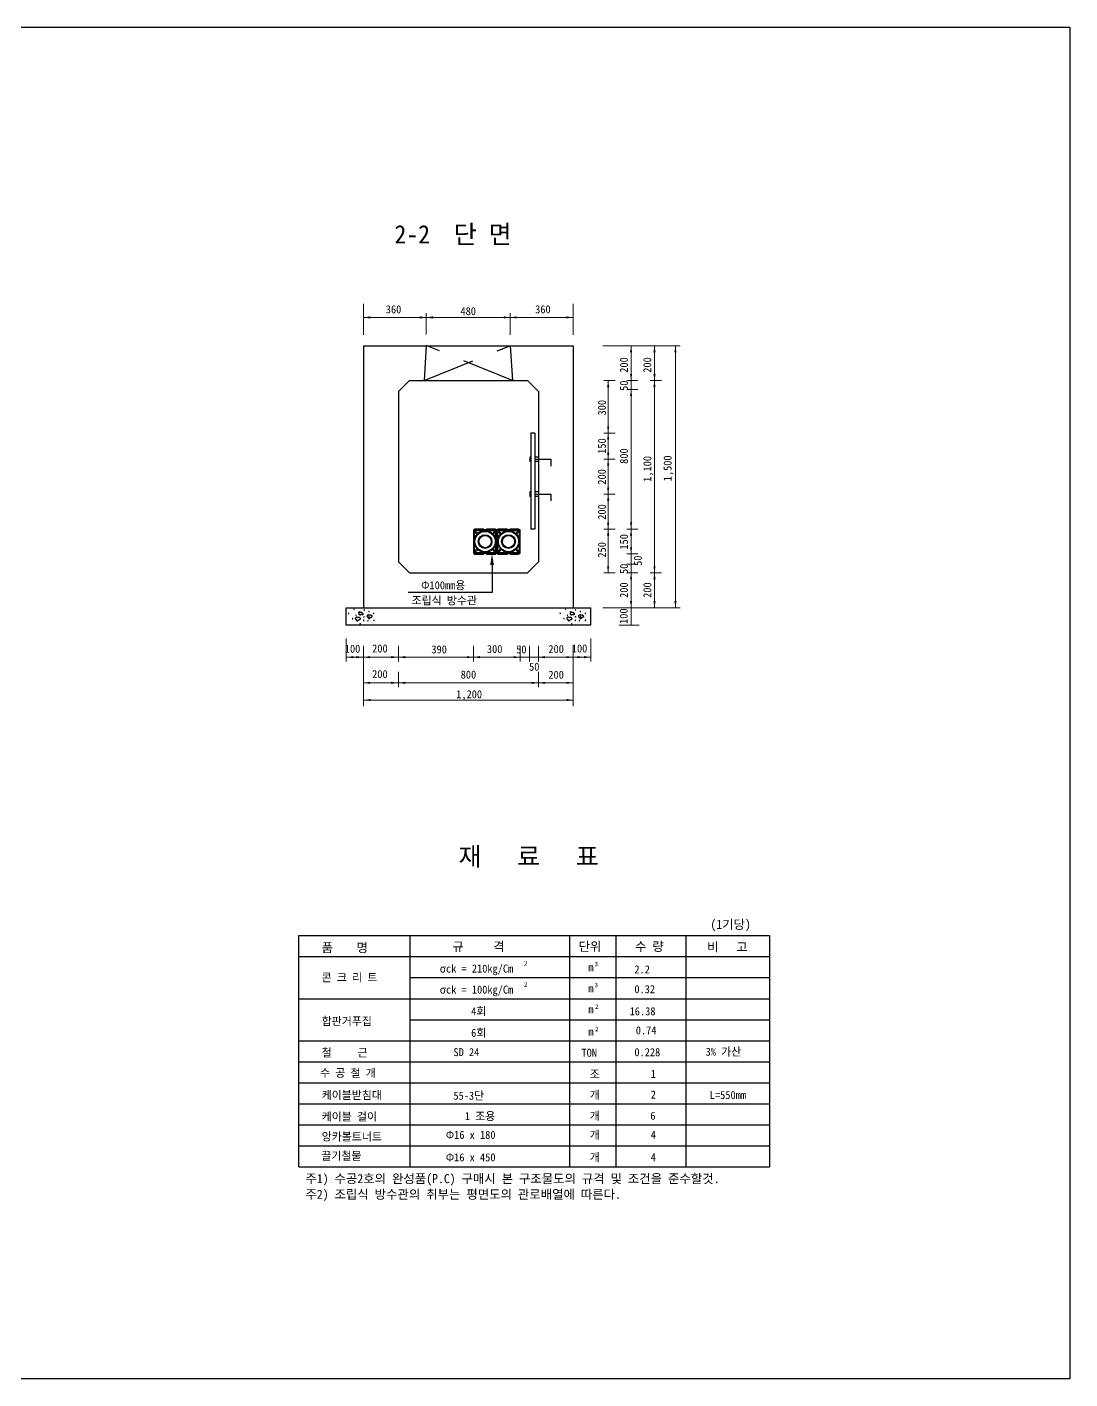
# Model space of a CAD drawing. Header units: millimetres. Extents: x -2097 to 9843, y -4010 to 3730.
# Drawn here: x 3873 to 9843, y -4010 to 3730 of the extents above; entities that cross this region are included whole.
import ezdxf
from ezdxf.enums import TextEntityAlignment as Align

# ---------------------------------------------------------------- set-up
doc = ezdxf.new("R2010")
doc.units = ezdxf.units.MM
doc.header["$LTSCALE"] = 150
doc.linetypes.add('DASHEDX2', pattern=[1.5, 1, -0.5])
for name, color, linetype in [('TN-TEX1', 6, 'Continuous'), ('TZ-LEAL', 1, 'Continuous'), ('TZ-LINE', 7, 'Continuous'), ('TZ-TEXT', 3, 'Continuous')]:
    doc.layers.add(name, color=color, linetype=linetype)
doc.layers.add('TX-PAPR', color=2, linetype='Continuous', plot=False)
doc.layers.add('TZ-DIMS', color=1, linetype='Continuous', lineweight=15)
doc.styles.add('D', font='GulimChe.ttf')
doc.styles.get("Standard").update_dxf_attribs({"font": 'GulimChe.ttf'})

msp = doc.modelspace()

# ---------------------------------------------------------------- linework, layer by layer
at = {"layer": 'TX-PAPR'}
msp.add_lwpolyline([(-2096.8, 3730), (9843.2, 3730), (9843.2, -4010), (-2096.8, -4010)], close=True, dxfattribs=at)
at = {"layer": 'TZ-DIMS'}
for p, q in [((5800.1, 1968.2), (5800.1, 2145.7)), ((5800.1, 1968.2), (5800.1, 2091.1)), ((6158.8, 1969.4), (6158.8, 2092.3)), ((6638.8, 1967.4), (6638.8, 2091.7)), ((7000.1, 1978.4), (7000.1, 2145.7)), ((7000.1, 1968.2), (7000.1, 2105.6)), ((6638.8, 2067.5), (5798.8, 2067.5)), ((6638.8, 2067.5), (6998.8, 2067.5)), ((7168.9, 1905.7), (7612.3, 1905.7)), ((7331, 1905.7), (7331, 1705.7)), ((7464.9, 1905.7), (7464.9, 1705.7)), ((7585, 1905.7), (7585, 405.7)), ((7175, 1705.7), (7239, 1705.7)), ((7199.7, 605.7), (7199.7, 1705.7)), ((7306.3, 1705.7), (7370.3, 1705.7)), ((7331, 605.7), (7331, 1705.7)), ((7440.2, 1705.7), (7504.2, 1705.7)), ((7465, 605.7), (7465, 1705.7)), ((7306.3, 1655.7), (7370.3, 1655.7)), ((7174.7, 1405.7), (7239, 1405.7)), ((7174.7, 1255.7), (7239, 1255.7)), ((7174.7, 1055.7), (7239, 1055.7)), ((7174.7, 855.7), (7239, 855.7)), ((7306.3, 855.7), (7370.3, 855.7)), ((7306, 713.5), (7370.3, 713.5)), ((7306, 655.7), (7370.3, 655.7)), ((7174.7, 605.7), (7239, 605.7)), ((7306, 605.7), (7370.3, 605.7)), ((7331, 605.7), (7331, 305.7)), ((7440, 605.7), (7504.2, 605.7)), ((7465, 605.7), (7465, 405.7)), ((7168.9, 405.7), (7612.3, 405.7)), ((7262, 305.7), (7376.5, 305.7)), ((5700.1, 230.2), (5700.1, 97.3)), ((5800.1, 186.8), (5800.1, -158.6)), ((6000.1, 186.8), (6000.1, 97.3)), ((6428.3, 186.8), (6428.3, 97.3)), ((6696.2, 186.8), (6696.2, 97.3)), ((6750.1, 186.8), (6750.1, 97.3)), ((6800.1, 186.8), (6800.1, 97.3)), ((7000.1, 186.8), (7000.1, -158.6)), ((7100.1, 230.2), (7100.1, 97.3)), ((6000.1, 122.3), (5700.1, 122.3)), ((6000.1, 122.3), (6800.1, 122.3)), ((7100.1, 122.3), (6800.1, 122.3)), ((6000.1, 37.5), (6000.1, -49.6)), ((6800.1, 37.5), (6800.1, -49.6)), ((5800.1, -24.6), (6800.1, -24.6)), ((7000.1, -24.6), (6800.1, -24.6)), ((5800.1, -123), (7000.1, -123))]:
    msp.add_line(p, q, dxfattribs=at)
for points in [[(5837.6, 2073.7), (5837.6, 2061.2), (5800.1, 2067.5)], [(6121.3, 2073.7), (6121.3, 2061.2), (6158.8, 2067.5)], [(6196.4, 2073.7), (6196.4, 2061.2), (6158.9, 2067.5)], [(6601.5, 2073.8), (6601.5, 2061.3), (6639, 2067.5)], [(6676.2, 2073.8), (6676.2, 2061.3), (6638.7, 2067.5)], [(6960.1, 2073.7), (6960.1, 2061.2), (6997.6, 2067.5)], [(7324.7, 1868.2), (7337.2, 1868.2), (7331, 1905.7)], [(7458.7, 1868.2), (7471.2, 1868.2), (7464.9, 1905.7)], [(7578.7, 1868.2), (7591.2, 1868.2), (7585, 1905.7)], [(7193.5, 1667.6), (7206, 1667.6), (7199.7, 1705.1)], [(7324.7, 1743.2), (7337.2, 1743.2), (7331, 1705.7)], [(7458.7, 1743.2), (7471.2, 1743.2), (7464.9, 1705.7)], [(7458.7, 1669), (7471.2, 1669), (7465, 1706.5)], [(7324.8, 1617.5), (7337.3, 1617.5), (7331, 1655)], [(7193.5, 1442.9), (7206, 1442.9), (7199.7, 1405.4)], [(7193.5, 1368.6), (7206, 1368.6), (7199.7, 1406.1)], [(7193.5, 1292.9), (7206, 1292.9), (7199.7, 1255.4)], [(7193.5, 1218.6), (7206, 1218.6), (7199.7, 1256.1)], [(7193.5, 1092.9), (7206, 1092.9), (7199.7, 1055.4)], [(7193.5, 1018.6), (7206, 1018.6), (7199.7, 1056.1)], [(7193.5, 892.9), (7206, 892.9), (7199.7, 855.4)], [(7193.5, 818.6), (7206, 818.6), (7199.7, 856.1)], [(7324.8, 893.9), (7337.3, 893.9), (7331, 856.4)], [(7324.8, 817.5), (7337.3, 817.5), (7331, 855)], [(7324.8, 751), (7337.3, 751), (7331, 713.5)], [(7193.5, 642.9), (7206, 642.9), (7199.7, 605.4)], [(7458.7, 643.2), (7471.2, 643.2), (7465, 605.7)], [(7324.8, 568.2), (7337.3, 568.2), (7331, 605.7)], [(7458.7, 568.2), (7471.2, 568.2), (7465, 605.7)], [(7324.8, 443.2), (7337.3, 443.2), (7331, 405.7)], [(7458.7, 443.2), (7471.2, 443.2), (7465, 405.7)], [(7578.7, 443.2), (7591.2, 443.2), (7585, 405.7)], [(5740.3, 128.6), (5740.3, 116.1), (5702.8, 122.3)], [(5759.1, 128.6), (5759.1, 116.1), (5796.6, 122.3)], [(5836.6, 128.6), (5836.6, 116.1), (5799.1, 122.3)], [(5959.4, 128.6), (5959.4, 116.1), (5996.9, 122.3)], [(6037.9, 128.6), (6037.9, 116.1), (6000.4, 122.3)], [(6390.8, 128.6), (6390.8, 116.1), (6428.3, 122.3)], [(6465.8, 128.6), (6465.8, 116.1), (6428.3, 122.3)], [(6658.5, 128.6), (6658.5, 116.1), (6696, 122.3)], [(6838.8, 128.6), (6838.8, 116.1), (6801.3, 122.3)], [(6961.3, 128.6), (6961.3, 116.1), (6998.8, 122.3)], [(7037.3, 128.6), (7037.3, 116.1), (6999.8, 122.3)], [(7061.9, 128.6), (7061.9, 116.1), (7099.4, 122.3)], [(5836.6, -18.4), (5836.6, -30.9), (5799.1, -24.6)], [(5959.4, -18.4), (5959.4, -30.9), (5996.9, -24.6)], [(6037.9, -18.4), (6037.9, -30.9), (6000.4, -24.6)], [(6762.1, -18.4), (6762.1, -30.9), (6799.6, -24.6)], [(6838.1, -18.4), (6838.1, -30.9), (6800.6, -24.6)], [(6961.3, -18.4), (6961.3, -30.9), (6998.8, -24.6)], [(5840.1, -116.8), (5840.1, -129.3), (5802.6, -123)], [(6962.6, -116.8), (6962.6, -129.3), (7000.1, -123)]]:
    msp.add_solid(points, dxfattribs=at)
at = {"layer": 'TZ-LEAL'}
msp.add_lwpolyline([(6535, 651), (6535, 493.3), (6054, 493.3)], dxfattribs=at)
msp.add_solid([(6524.6, 651), (6535, 713.5), (6545.4, 651)], dxfattribs=at)
at = {"layer": 'TZ-LINE'}
for p, q in [((5800.1, 1905.7), (7000.1, 1905.7)), ((5800.1, 1905.7), (5800.1, 405.7)), ((7000.1, 1905.7), (7000.1, 405.7)), ((6062.6, 1705.7), (6000.1, 1643.2)), ((6062.6, 1705.7), (6737.6, 1705.7)), ((6800.1, 1643.2), (6737.6, 1705.7)), ((6000.1, 1643.2), (6000.1, 668.2)), ((6800.1, 1643.2), (6800.1, 668.2)), ((6757, 1405.7), (6757, 855.7)), ((6757, 1405.7), (6757, 855.7)), ((6780.2, 1405.7), (6757, 1405.7)), ((6780.2, 1405.7), (6780.2, 855.7)), ((6757, 1268.2), (6750.5, 1268.2)), ((6750.5, 1268.2), (6750.5, 1243.2)), ((6757, 1243.2), (6750.5, 1243.2)), ((6800.1, 1268.2), (6780.2, 1268.2)), ((6780.2, 1255.7), (6870.7, 1255.7)), ((6800.1, 1243.2), (6780.2, 1243.2)), ((6870.7, 1255.7), (6870.7, 1216.6)), ((6757, 1068.2), (6750.5, 1068.2)), ((6750.5, 1068.2), (6750.5, 1043.2)), ((6757, 1043.2), (6750.5, 1043.2)), ((6757, 1068.2), (6757, 1043.2)), ((6800.1, 1068.2), (6780.2, 1068.2)), ((6780.2, 1055.7), (6870.7, 1055.7)), ((6800.1, 1043.2), (6780.2, 1043.2)), ((6870.7, 1055.7), (6870.7, 1016.6)), ((6430.3, 851.2), (6435, 855.7)), ((6488.9, 855.7), (6488.9, 851.2)), ((6502.7, 855.7), (6502.7, 851.2)), ((6554.8, 855.7), (6560.4, 851.2)), ((6564.3, 851.2), (6569, 855.7)), ((6622.9, 855.7), (6622.9, 851.2)), ((6636.7, 855.7), (6636.7, 851.2)), ((6688.8, 855.7), (6694.4, 851.2)), ((6780.2, 855.7), (6757, 855.7)), ((6432.9, 842.1), (6448.9, 826.1)), ((6437.4, 846.6), (6453.4, 830.6)), ((6537.2, 830.6), (6553.2, 846.6)), ((6541.7, 826.1), (6557.7, 842.1)), ((6566.8, 842.1), (6582.8, 826.1)), ((6571.3, 846.6), (6587.3, 830.6)), ((6671.2, 830.6), (6687.2, 846.6)), ((6675.6, 826.1), (6691.6, 842.1)), ((6430.3, 717.3), (6435, 712.7)), ((6432.9, 726.3), (6448.9, 742.3)), ((6437.4, 721.8), (6453.4, 737.8)), ((6488.9, 717.3), (6488.9, 712.7)), ((6502.7, 717.3), (6502.7, 712.7)), ((6537.2, 737.8), (6553.2, 721.8)), ((6541.7, 742.3), (6557.7, 726.3)), ((6554.8, 712.7), (6560.4, 717.3)), ((6564.3, 717.3), (6569, 712.7)), ((6566.8, 726.3), (6582.8, 742.3)), ((6571.3, 721.8), (6587.3, 737.8)), ((6622.9, 717.3), (6622.9, 712.7)), ((6636.7, 717.3), (6636.7, 712.7)), ((6671.2, 737.8), (6687.2, 721.8)), ((6675.6, 742.3), (6691.6, 726.3)), ((6688.8, 712.7), (6694.4, 717.3)), ((6062.6, 605.7), (6000.1, 668.2)), ((6737.6, 605.7), (6800.1, 668.2)), ((6062.6, 605.7), (6737.6, 605.7)), ((5700.1, 405.7), (7100.1, 405.7)), ((5700.1, 305.7), (5700.1, 405.7)), ((7100.1, 305.7), (7100.1, 405.7)), ((5752.2, 344.5), (5752.1, 343.3)), ((5752.1, 343.3), (5752.4, 342.4)), ((5752.9, 346), (5752.2, 344.5)), ((5752.4, 342.4), (5753, 341.6)), ((5754.3, 347.9), (5752.9, 346)), ((5753, 341.6), (5753.8, 340.9)), ((5753.8, 340.9), (5754.6, 340.1)), ((5756.4, 350.2), (5754.3, 347.9)), ((5754.6, 340.1), (5755.4, 339.4)), ((5755.4, 339.4), (5756.2, 338.7)), ((5756.2, 338.7), (5757, 338)), ((5759.6, 353.1), (5756.4, 350.2)), ((5757, 338), (5757.7, 337.3)), ((5757.7, 337.3), (5758.4, 336.6)), ((5758.4, 336.6), (5758.9, 335.9)), ((5758.9, 335.9), (5759.4, 335.3)), ((5759.4, 335.3), (5759.7, 334.7)), ((5761.7, 351.2), (5759.6, 353.1)), ((5759.7, 334.7), (5759.9, 334.2)), ((5759.9, 334.2), (5760, 333.6)), ((5760, 333.6), (5760.1, 333.2)), ((5760.1, 333.2), (5760.2, 332.7)), ((5760.2, 332.7), (5760.3, 332.3)), ((5760.3, 332.3), (5760.4, 332)), ((5760.4, 332), (5760.6, 331.7)), ((5760.6, 331.7), (5760.8, 331.4)), ((5760.8, 331.4), (5761.2, 331.1)), ((5761.2, 331.1), (5761.6, 330.9)), ((5761.6, 330.9), (5762.1, 330.8)), ((5763.6, 350), (5761.7, 351.2)), ((5762.1, 330.8), (5762.7, 330.7)), ((5762.7, 330.7), (5763.2, 330.6)), ((5763.2, 330.6), (5763.8, 330.6)), ((5765.3, 349.3), (5763.6, 350)), ((5763.8, 330.6), (5764.4, 330.6)), ((5764.4, 330.6), (5765, 330.7)), ((5765, 330.7), (5765.6, 330.9)), ((5766.8, 349), (5765.3, 349.3)), ((5765.6, 330.9), (5766.2, 331.1)), ((5766.2, 331.1), (5766.8, 331.4)), ((5768.3, 349), (5766.8, 349)), ((5766.8, 331.4), (5767.3, 331.6)), ((5767.3, 331.6), (5767.7, 332)), ((5767.7, 332), (5768.1, 332.3)), ((5768.1, 332.3), (5768.5, 332.7)), ((5769.6, 349.2), (5768.3, 349)), ((5768.5, 332.7), (5768.7, 333.1)), ((5768.7, 333.1), (5769, 333.5)), ((5769, 333.5), (5769.2, 333.9)), ((5769.2, 333.9), (5769.4, 334.3)), ((5769.4, 334.3), (5769.7, 334.8)), ((5770.9, 349.4), (5769.6, 349.2)), ((5769.7, 334.8), (5770.1, 335.2)), ((5770.1, 335.2), (5770.6, 335.7)), ((5770.6, 335.7), (5771.3, 336.1)), ((5772.2, 349.5), (5770.9, 349.4)), ((5771.3, 336.1), (5772.2, 336.6)), ((5773.6, 349.4), (5772.2, 349.5)), ((5772.2, 336.6), (5773.2, 337)), ((5773.2, 337), (5774.3, 337.5)), ((5773.4, 377.3), (5773.5, 378.6)), ((5773.4, 376.1), (5773.4, 377.3)), ((5773.5, 375), (5773.4, 376.1)), ((5773.5, 378.6), (5773.8, 380)), ((5773.6, 374), (5773.5, 375)), ((5773.8, 373.1), (5773.6, 374)), ((5774.9, 349.1), (5773.6, 349.4)), ((5773.8, 380), (5774.3, 381.4)), ((5774.1, 372.2), (5773.8, 373.1)), ((5774.2, 371.4), (5774.1, 372.2)), ((5774.3, 370.7), (5774.2, 371.4)), ((5774.2, 368.4), (5774.3, 368.9)), ((5774.2, 367.8), (5774.2, 368.4)), ((5774.2, 367.3), (5774.2, 367.8)), ((5774.3, 366.8), (5774.2, 367.3)), ((5774.3, 381.4), (5774.9, 382.5)), ((5774.4, 370.1), (5774.3, 370.7)), ((5774.3, 368.9), (5774.4, 369.5)), ((5774.6, 366.3), (5774.3, 366.8)), ((5774.3, 337.5), (5775.4, 338)), ((5774.4, 369.5), (5774.4, 370.1)), ((5774.9, 365.7), (5774.6, 366.3)), ((5774.9, 382.5), (5775.6, 383.2)), ((5775.4, 365.2), (5774.9, 365.7)), ((5776.3, 348.6), (5774.9, 349.1)), ((5776, 364.7), (5775.4, 365.2)), ((5775.4, 338), (5776.6, 338.4)), ((5775.6, 383.2), (5776.4, 383.3)), ((5776.7, 364.3), (5776, 364.7)), ((5777.6, 348), (5776.3, 348.6)), ((5776.4, 383.3), (5777.2, 382.7)), ((5776.6, 338.4), (5777.7, 338.9)), ((5777.5, 363.9), (5776.7, 364.3)), ((5777.2, 382.7), (5778.1, 381.2)), ((5778.3, 363.6), (5777.5, 363.9)), ((5778.7, 347.3), (5777.6, 348)), ((5777.7, 338.9), (5778.8, 339.4)), ((5778.1, 381.2), (5779, 378.6)), ((5779, 363.5), (5778.3, 363.6)), ((5779.8, 346.6), (5778.7, 347.3)), ((5778.8, 339.4), (5779.8, 340)), ((5779, 378.6), (5781.9, 379.7)), ((5779.8, 363.4), (5779, 363.5)), ((5780.6, 363.6), (5779.8, 363.4)), ((5780.7, 345.8), (5779.8, 346.6)), ((5779.8, 340), (5780.7, 340.5)), ((5781.3, 363.9), (5780.6, 363.6)), ((5781.4, 345), (5780.7, 345.8)), ((5780.7, 340.5), (5781.3, 341.1)), ((5782, 364.3), (5781.3, 363.9)), ((5781.3, 341.1), (5781.8, 341.6)), ((5781.9, 344.3), (5781.4, 345)), ((5781.8, 341.6), (5782.1, 342.3)), ((5781.9, 379.7), (5784.3, 380.1)), ((5782.2, 343.6), (5781.9, 344.3)), ((5782.7, 364.7), (5782, 364.3)), ((5782.1, 342.3), (5782.3, 342.9)), ((5782.3, 342.9), (5782.2, 343.6)), ((5783.4, 365.1), (5782.7, 364.7)), ((5784.1, 365.5), (5783.4, 365.1)), ((5784.9, 365.9), (5784.1, 365.5)), ((5784.3, 380.1), (5786.3, 380.1)), ((5785.7, 366.1), (5784.9, 365.9)), ((5786.6, 366.2), (5785.7, 366.1)), ((5786.3, 380.1), (5787.9, 379.6)), ((5787.5, 366.1), (5786.6, 366.2)), ((5788.4, 366), (5787.5, 366.1)), ((5787.9, 379.6), (5789.2, 378.9)), ((5789.3, 365.8), (5788.4, 366)), ((5789.2, 378.9), (5790.3, 377.9)), ((5790.2, 365.6), (5789.3, 365.8)), ((5791.1, 365.5), (5790.2, 365.6)), ((5790.3, 377.9), (5791.2, 376.7)), ((5792, 365.3), (5791.1, 365.5)), ((5791.2, 376.7), (5792, 375.6)), ((5792, 375.6), (5792.7, 374.5)), ((5792.8, 365.3), (5792, 365.3)), ((5792.7, 374.5), (5793.4, 373.4)), ((5793.5, 365.3), (5792.8, 365.3)), ((5793.4, 373.4), (5794, 372.4)), ((5794.1, 365.5), (5793.5, 365.3)), ((5794, 372.4), (5794.6, 371.5)), ((5794.7, 365.7), (5794.1, 365.5)), ((5794.6, 371.5), (5795, 370.6)), ((5795.1, 366.1), (5794.7, 365.7)), ((5795, 370.6), (5795.4, 369.8)), ((5795.5, 366.5), (5795.1, 366.1)), ((5795.4, 369.8), (5795.7, 369)), ((5795.7, 367.1), (5795.5, 366.5)), ((5795.7, 369), (5795.8, 368.3)), ((5795.8, 367.7), (5795.7, 367.1)), ((5795.8, 368.3), (5795.8, 367.7)), ((5819.1, 357.9), (5819, 356.7)), ((5819, 356.7), (5819.3, 355.8)), ((5819.7, 359.4), (5819.1, 357.9)), ((5819.3, 355.8), (5819.9, 355)), ((5821.1, 361.3), (5819.7, 359.4)), ((5819.9, 355), (5820.6, 354.2)), ((5820.6, 354.2), (5821.4, 353.5)), ((5823.3, 363.6), (5821.1, 361.3)), ((5821.4, 353.5), (5822.3, 352.8)), ((5822.3, 352.8), (5823.1, 352.1)), ((5823.1, 352.1), (5823.8, 351.3)), ((5826.4, 366.5), (5823.3, 363.6)), ((5823.8, 351.3), (5824.6, 350.6)), ((5824.6, 350.6), (5825.2, 349.9)), ((5825.2, 349.9), (5825.8, 349.3)), ((5825.8, 349.3), (5826.2, 348.7)), ((5826.2, 348.7), (5826.5, 348.1)), ((5828.6, 364.6), (5826.4, 366.5)), ((5826.5, 348.1), (5826.7, 347.5)), ((5826.7, 347.5), (5826.9, 347)), ((5826.9, 347), (5827, 346.5)), ((5827, 346.5), (5827, 346.1)), ((5827, 346.1), (5827.1, 345.7)), ((5827.1, 345.7), (5827.2, 345.3)), ((5827.2, 345.3), (5827.4, 345)), ((5827.4, 345), (5827.7, 344.7)), ((5827.7, 344.7), (5828.1, 344.5)), ((5828.1, 344.5), (5828.5, 344.3)), ((5828.5, 344.3), (5829, 344.1)), ((5830.5, 363.4), (5828.6, 364.6)), ((5829, 344.1), (5829.5, 344)), ((5829.5, 344), (5830.1, 344)), ((5830.1, 344), (5830.7, 344)), ((5832.1, 362.7), (5830.5, 363.4)), ((5830.7, 344), (5831.3, 344)), ((5831.3, 344), (5831.9, 344.1)), ((5831.9, 344.1), (5832.5, 344.3)), ((5833.7, 362.4), (5832.1, 362.7)), ((5832.5, 344.3), (5833, 344.5)), ((5833, 344.5), (5833.6, 344.7)), ((5833.6, 344.7), (5834.1, 345)), ((5835.1, 362.4), (5833.7, 362.4)), ((5834.1, 345), (5834.6, 345.3)), ((5834.6, 345.3), (5835, 345.7)), ((5835, 345.7), (5835.3, 346)), ((5836.4, 362.6), (5835.1, 362.4)), ((5835.3, 346), (5835.6, 346.4)), ((5835.6, 346.4), (5835.8, 346.8)), ((5835.8, 346.8), (5836, 347.2)), ((5836, 347.2), (5836.3, 347.7)), ((5836.3, 347.7), (5836.6, 348.1)), ((5837.8, 362.7), (5836.4, 362.6)), ((5836.6, 348.1), (5837, 348.6)), ((5837, 348.6), (5837.5, 349)), ((5837.5, 349), (5838.2, 349.5)), ((5839.1, 362.8), (5837.8, 362.7)), ((5838.2, 349.5), (5839, 349.9)), ((5839, 349.9), (5840, 350.4)), ((5840.4, 362.7), (5839.1, 362.8)), ((5840, 350.4), (5841.1, 350.9)), ((5841.8, 362.4), (5840.4, 362.7)), ((5841.1, 350.9), (5842.3, 351.3)), ((5843.1, 362), (5841.8, 362.4)), ((5842.3, 351.3), (5843.4, 351.8)), ((5844.4, 361.4), (5843.1, 362)), ((5843.4, 351.8), (5844.6, 352.3)), ((5845.6, 360.7), (5844.4, 361.4)), ((5844.6, 352.3), (5845.7, 352.8)), ((5846.7, 359.9), (5845.6, 360.7)), ((5845.7, 352.8), (5846.7, 353.3)), ((5847.6, 359.2), (5846.7, 359.9)), ((5846.7, 353.3), (5847.5, 353.9)), ((5847.5, 353.9), (5848.2, 354.4)), ((5848.3, 358.4), (5847.6, 359.2)), ((5848.2, 354.4), (5848.7, 355)), ((5848.8, 357.6), (5848.3, 358.4)), ((5848.7, 355), (5849, 355.6)), ((5849.1, 356.9), (5848.8, 357.6)), ((5849, 355.6), (5849.1, 356.3)), ((5849.1, 356.3), (5849.1, 356.9)), ((6962.9, 344.5), (6962.8, 343.3)), ((6962.8, 343.3), (6963.1, 342.4)), ((6963.6, 346), (6962.9, 344.5)), ((6963.1, 342.4), (6963.7, 341.6)), ((6964.9, 347.9), (6963.6, 346)), ((6963.7, 341.6), (6964.4, 340.9)), ((6964.4, 340.9), (6965.2, 340.1)), ((6967.1, 350.2), (6964.9, 347.9)), ((6965.2, 340.1), (6966.1, 339.4)), ((6966.1, 339.4), (6966.9, 338.7)), ((6966.9, 338.7), (6967.6, 338)), ((6970.2, 353.1), (6967.1, 350.2)), ((6967.6, 338), (6968.4, 337.3)), ((6968.4, 337.3), (6969, 336.6)), ((6969, 336.6), (6969.6, 335.9)), ((6969.6, 335.9), (6970, 335.3)), ((6970, 335.3), (6970.3, 334.7)), ((6972.4, 351.2), (6970.2, 353.1)), ((6970.3, 334.7), (6970.5, 334.2)), ((6970.5, 334.2), (6970.7, 333.6)), ((6970.7, 333.6), (6970.8, 333.2)), ((6970.8, 333.2), (6970.8, 332.7)), ((6970.8, 332.7), (6970.9, 332.3)), ((6970.9, 332.3), (6971, 332)), ((6971, 332), (6971.2, 331.7)), ((6971.2, 331.7), (6971.5, 331.4)), ((6971.5, 331.4), (6971.9, 331.1)), ((6971.9, 331.1), (6972.3, 330.9)), ((6972.3, 330.9), (6972.8, 330.8)), ((6974.3, 350), (6972.4, 351.2)), ((6972.8, 330.8), (6973.3, 330.7)), ((6973.3, 330.7), (6973.9, 330.6)), ((6973.9, 330.6), (6974.5, 330.6)), ((6976, 349.3), (6974.3, 350)), ((6974.5, 330.6), (6975.1, 330.6)), ((6975.1, 330.6), (6975.7, 330.7)), ((6975.7, 330.7), (6976.3, 330.9)), ((6977.5, 349), (6976, 349.3)), ((6976.3, 330.9), (6976.9, 331.1)), ((6976.9, 331.1), (6977.4, 331.4)), ((6977.4, 331.4), (6977.9, 331.6)), ((6978.9, 349), (6977.5, 349)), ((6977.9, 331.6), (6978.4, 332)), ((6978.4, 332), (6978.8, 332.3)), ((6978.8, 332.3), (6979.1, 332.7)), ((6980.3, 349.2), (6978.9, 349)), ((6979.1, 332.7), (6979.4, 333.1)), ((6979.4, 333.1), (6979.6, 333.5)), ((6979.6, 333.5), (6979.8, 333.9)), ((6979.8, 333.9), (6980.1, 334.3)), ((6980.1, 334.3), (6980.4, 334.8)), ((6981.6, 349.4), (6980.3, 349.2)), ((6980.4, 334.8), (6980.8, 335.2)), ((6980.8, 335.2), (6981.3, 335.7)), ((6981.3, 335.7), (6982, 336.1)), ((6982.9, 349.5), (6981.6, 349.4)), ((6982, 336.1), (6982.8, 336.6)), ((6982.8, 336.6), (6983.8, 337)), ((6984.2, 349.4), (6982.9, 349.5)), ((6983.8, 337), (6984.9, 337.5)), ((6984, 377.3), (6984.2, 378.6)), ((6984, 376.1), (6984, 377.3)), ((6984.1, 375), (6984, 376.1)), ((6984.3, 374), (6984.1, 375)), ((6984.2, 378.6), (6984.5, 380)), ((6985.6, 349.1), (6984.2, 349.4)), ((6984.5, 373.1), (6984.3, 374)), ((6984.5, 380), (6985, 381.4)), ((6984.7, 372.2), (6984.5, 373.1)), ((6984.9, 371.4), (6984.7, 372.2)), ((6984.8, 367.8), (6984.9, 368.4)), ((6984.9, 367.3), (6984.8, 367.8)), ((6985, 370.7), (6984.9, 371.4)), ((6984.9, 368.9), (6985, 369.5)), ((6984.9, 368.4), (6984.9, 368.9)), ((6985, 366.8), (6984.9, 367.3)), ((6984.9, 337.5), (6986.1, 338)), ((6985, 381.4), (6985.5, 382.5)), ((6985, 370.1), (6985, 370.7)), ((6985, 369.5), (6985, 370.1)), ((6985.2, 366.3), (6985, 366.8)), ((6985.6, 365.7), (6985.2, 366.3)), ((6985.5, 382.5), (6986.2, 383.2)), ((6986.1, 365.2), (6985.6, 365.7)), ((6986.9, 348.6), (6985.6, 349.1)), ((6986.7, 364.7), (6986.1, 365.2)), ((6986.1, 338), (6987.2, 338.4)), ((6986.2, 383.2), (6987, 383.3)), ((6987.4, 364.3), (6986.7, 364.7)), ((6988.2, 348), (6986.9, 348.6)), ((6987, 383.3), (6987.9, 382.7)), ((6987.2, 338.4), (6988.4, 338.9)), ((6988.1, 363.9), (6987.4, 364.3)), ((6987.9, 382.7), (6988.8, 381.2)), ((6988.9, 363.6), (6988.1, 363.9)), ((6989.4, 347.3), (6988.2, 348)), ((6988.4, 338.9), (6989.5, 339.4)), ((6988.8, 381.2), (6989.7, 378.6)), ((6989.7, 363.5), (6988.9, 363.6)), ((6990.5, 346.6), (6989.4, 347.3)), ((6989.5, 339.4), (6990.5, 340)), ((6989.7, 378.6), (6992.6, 379.7)), ((6990.5, 363.4), (6989.7, 363.5)), ((6991.2, 363.6), (6990.5, 363.4)), ((6991.4, 345.8), (6990.5, 346.6)), ((6990.5, 340), (6991.3, 340.5)), ((6991.9, 363.9), (6991.2, 363.6)), ((6991.3, 340.5), (6992, 341.1)), ((6992.1, 345), (6991.4, 345.8)), ((6992.6, 364.3), (6991.9, 363.9)), ((6992, 341.1), (6992.5, 341.6)), ((6992.6, 344.3), (6992.1, 345)), ((6992.5, 341.6), (6992.8, 342.3)), ((6992.6, 379.7), (6995, 380.1)), ((6993.3, 364.7), (6992.6, 364.3)), ((6992.9, 343.6), (6992.6, 344.3)), ((6992.8, 342.3), (6992.9, 342.9)), ((6992.9, 342.9), (6992.9, 343.6)), ((6994, 365.1), (6993.3, 364.7)), ((6994.8, 365.5), (6994, 365.1)), ((6995.5, 365.9), (6994.8, 365.5)), ((6995, 380.1), (6997, 380.1)), ((6996.3, 366.1), (6995.5, 365.9)), ((6997.2, 366.2), (6996.3, 366.1)), ((6997, 380.1), (6998.6, 379.6)), ((6998.1, 366.1), (6997.2, 366.2)), ((6999, 366), (6998.1, 366.1)), ((6998.6, 379.6), (6999.9, 378.9)), ((7000, 365.8), (6999, 366)), ((6999.9, 378.9), (7000.9, 377.9)), ((7000.9, 365.6), (7000, 365.8)), ((7000.9, 377.9), (7001.8, 376.7)), ((7001.8, 365.5), (7000.9, 365.6)), ((7001.8, 376.7), (7002.6, 375.6)), ((7002.6, 365.3), (7001.8, 365.5)), ((7002.6, 375.6), (7003.4, 374.5)), ((7003.4, 365.3), (7002.6, 365.3)), ((7003.4, 374.5), (7004.1, 373.4)), ((7004.2, 365.3), (7003.4, 365.3)), ((7004.1, 373.4), (7004.7, 372.4)), ((7004.8, 365.5), (7004.2, 365.3)), ((7004.7, 372.4), (7005.2, 371.5)), ((7005.3, 365.7), (7004.8, 365.5)), ((7005.2, 371.5), (7005.7, 370.6)), ((7005.8, 366.1), (7005.3, 365.7)), ((7005.7, 370.6), (7006.1, 369.8)), ((7006.1, 366.5), (7005.8, 366.1)), ((7006.1, 369.8), (7006.3, 369)), ((7006.4, 367.1), (7006.1, 366.5)), ((7006.3, 369), (7006.5, 368.3)), ((7006.5, 367.7), (7006.4, 367.1)), ((7006.5, 368.3), (7006.5, 367.7)), ((7029.7, 357.9), (7029.6, 356.7)), ((7029.6, 356.7), (7029.9, 355.8)), ((7030.4, 359.4), (7029.7, 357.9)), ((7029.9, 355.8), (7030.5, 355)), ((7031.8, 361.3), (7030.4, 359.4)), ((7030.5, 355), (7031.3, 354.2)), ((7031.3, 354.2), (7032.1, 353.5)), ((7033.9, 363.6), (7031.8, 361.3)), ((7032.1, 353.5), (7032.9, 352.8)), ((7032.9, 352.8), (7033.7, 352.1)), ((7033.7, 352.1), (7034.5, 351.3)), ((7037.1, 366.5), (7033.9, 363.6)), ((7034.5, 351.3), (7035.2, 350.6)), ((7035.2, 350.6), (7035.9, 349.9)), ((7035.9, 349.9), (7036.4, 349.3)), ((7036.4, 349.3), (7036.9, 348.7)), ((7036.9, 348.7), (7037.2, 348.1)), ((7039.2, 364.6), (7037.1, 366.5)), ((7037.2, 348.1), (7037.4, 347.5)), ((7037.4, 347.5), (7037.5, 347)), ((7037.5, 347), (7037.6, 346.5)), ((7037.6, 346.5), (7037.7, 346.1)), ((7037.7, 346.1), (7037.8, 345.7)), ((7037.8, 345.7), (7037.9, 345.3)), ((7037.9, 345.3), (7038.1, 345)), ((7038.1, 345), (7038.3, 344.7)), ((7038.3, 344.7), (7038.7, 344.5)), ((7038.7, 344.5), (7039.1, 344.3)), ((7039.1, 344.3), (7039.6, 344.1)), ((7041.1, 363.4), (7039.2, 364.6)), ((7039.6, 344.1), (7040.2, 344)), ((7040.2, 344), (7040.7, 344)), ((7040.7, 344), (7041.3, 344)), ((7042.8, 362.7), (7041.1, 363.4)), ((7041.3, 344), (7041.9, 344)), ((7041.9, 344), (7042.5, 344.1)), ((7042.5, 344.1), (7043.1, 344.3)), ((7044.3, 362.4), (7042.8, 362.7)), ((7043.1, 344.3), (7043.7, 344.5)), ((7043.7, 344.5), (7044.2, 344.7)), ((7044.2, 344.7), (7044.8, 345)), ((7045.8, 362.4), (7044.3, 362.4)), ((7044.8, 345), (7045.2, 345.3)), ((7045.2, 345.3), (7045.6, 345.7)), ((7045.6, 345.7), (7046, 346)), ((7047.1, 362.6), (7045.8, 362.4)), ((7046, 346), (7046.2, 346.4)), ((7046.2, 346.4), (7046.5, 346.8)), ((7046.5, 346.8), (7046.7, 347.2)), ((7046.7, 347.2), (7046.9, 347.7)), ((7046.9, 347.7), (7047.2, 348.1)), ((7048.4, 362.7), (7047.1, 362.6)), ((7047.2, 348.1), (7047.6, 348.6)), ((7047.6, 348.6), (7048.1, 349)), ((7048.1, 349), (7048.8, 349.5)), ((7049.7, 362.8), (7048.4, 362.7)), ((7048.8, 349.5), (7049.7, 349.9)), ((7051.1, 362.7), (7049.7, 362.8)), ((7049.7, 349.9), (7050.6, 350.4)), ((7050.6, 350.4), (7051.7, 350.9)), ((7052.4, 362.4), (7051.1, 362.7)), ((7051.7, 350.9), (7052.9, 351.3)), ((7053.8, 362), (7052.4, 362.4)), ((7052.9, 351.3), (7054.1, 351.8)), ((7055, 361.4), (7053.8, 362)), ((7054.1, 351.8), (7055.2, 352.3)), ((7056.2, 360.7), (7055, 361.4)), ((7055.2, 352.3), (7056.3, 352.8)), ((7057.3, 359.9), (7056.2, 360.7)), ((7056.3, 352.8), (7057.3, 353.3)), ((7058.2, 359.2), (7057.3, 359.9)), ((7057.3, 353.3), (7058.1, 353.9)), ((7058.1, 353.9), (7058.8, 354.4)), ((7058.9, 358.4), (7058.2, 359.2)), ((7058.8, 354.4), (7059.3, 355)), ((7059.4, 357.6), (7058.9, 358.4)), ((7059.3, 355), (7059.6, 355.6)), ((7059.7, 356.9), (7059.4, 357.6)), ((7059.6, 355.6), (7059.8, 356.3)), ((7059.8, 356.3), (7059.7, 356.9)), ((7100.1, 305.7), (5700.1, 305.7))]:
    msp.add_line(p, q, dxfattribs=at)
at = {"layer": 'TZ-LINE', "linetype": 'DASHEDX2', "ltscale": 2}
for p, q in [((6158.8, 1906.9), (6146.3, 1706.9)), ((6146.3, 1706.9), (6638.8, 1905.7)), ((6651.3, 1705.7), (6158.8, 1906.9)), ((6638.8, 1905.7), (6651.3, 1705.7))]:
    msp.add_line(p, q, dxfattribs=at)
at = {"layer": 'TZ-LINE'}
for points in [[(6488.9, 855.7), (6435, 855.7)], [(6554.8, 855.7), (6502.7, 855.7)], [(6622.9, 855.7), (6569, 855.7)], [(6688.8, 855.7), (6636.7, 855.7)], [(6435, 712.7), (6488.9, 712.7)], [(6502.7, 712.7), (6554.8, 712.7)], [(6569, 712.7), (6622.9, 712.7)], [(6636.7, 712.7), (6688.8, 712.7)]]:
    msp.add_lwpolyline(points, dxfattribs=at)
for points in [[(6428.3, 851.2), (6428.3, 717.3), (6562.3, 717.3), (6562.3, 851.2)], [(6432.9, 846.6), (6432.9, 721.8), (6557.7, 721.8), (6557.7, 846.6)], [(6562.3, 851.2), (6562.3, 717.3), (6696.2, 717.3), (6696.2, 851.2)], [(6566.8, 846.6), (6566.8, 721.8), (6691.6, 721.8), (6691.6, 846.6)]]:
    msp.add_lwpolyline(points, close=True, dxfattribs=at)
for centre, radius in [((6495.3, 784.2), 62.5), ((6495.3, 784.2), 58), ((6495.3, 784.2), 39.5), ((6495.3, 784.2), 35), ((6629.2, 784.2), 62.5), ((6629.2, 784.2), 58), ((6629.2, 784.2), 39.5), ((6629.2, 784.2), 35)]:
    msp.add_circle(centre, radius, dxfattribs=at)
for centre, start, end in [((5745, 396.9), 0, 180), ((5745, 396.9), 180, 0), ((5803.3, 392), 0, 180), ((5803.3, 392), 180, 0), ((6955.6, 396.9), 0, 180), ((6955.6, 396.9), 180, 0), ((7014, 392), 0, 180), ((7014, 392), 180, 0), ((5714.6, 373.8), 0, 180), ((5714.6, 373.8), 180, 0), ((5736.5, 342.2), 0, 180), ((5736.5, 342.2), 180, 0), ((5755.9, 361.6), 0, 180), ((5755.9, 361.6), 180, 0), ((5780.2, 313), 0, 180), ((5780.2, 313), 180, 0), ((5800.9, 332.5), 0, 180), ((5800.9, 332.5), 180, 0), ((5802.1, 353.1), 0, 180), ((5802.1, 353.1), 180, 0), ((5824, 331.3), 0, 180), ((5824, 331.3), 180, 0), ((5830.1, 383.5), 0, 180), ((5830.1, 383.5), 180, 0), ((5831.3, 354.3), 0, 180), ((5831.3, 354.3), 180, 0), ((5858, 372.6), 0, 180), ((5858, 372.6), 180, 0), ((5859.2, 332.5), 0, 180), ((5859.2, 332.5), 180, 0), ((6925.2, 373.8), 0, 180), ((6925.2, 373.8), 180, 0), ((6947.1, 342.2), 0, 180), ((6947.1, 342.2), 180, 0), ((6966.6, 361.6), 0, 180), ((6966.6, 361.6), 180, 0), ((6990.9, 313), 0, 180), ((6990.9, 313), 180, 0), ((7011.5, 332.5), 0, 180), ((7011.5, 332.5), 180, 0), ((7012.8, 353.1), 0, 180), ((7012.8, 353.1), 180, 0), ((7034.6, 331.3), 0, 180), ((7034.6, 331.3), 180, 0), ((7040.7, 383.5), 0, 180), ((7040.7, 383.5), 180, 0), ((7041.9, 354.3), 0, 180), ((7041.9, 354.3), 180, 0), ((7068.7, 372.6), 0, 180), ((7068.7, 372.6), 180, 0), ((7069.9, 332.5), 0, 180), ((7069.9, 332.5), 180, 0)]:
    msp.add_arc(centre, 1.25, start, end, dxfattribs=at)
at = {"layer": 'TZ-TEXT'}
for p, q in [((5429, -1471.6), (8123.1, -1471.6)), ((5429, -2796.1), (5429, -1471.6)), ((6066.8, -1592), (6066.8, -1471.6)), ((6979.8, -1592), (6979.8, -1471.6)), ((7246, -1592), (7246, -1471.6)), ((7645.4, -1592), (7645.4, -1471.6)), ((8123.1, -1471.6), (8123.1, -1592)), ((5429, -1592), (8123.1, -1592)), ((6066.8, -2796.1), (6066.8, -1592)), ((6979.8, -2796.1), (6979.8, -1592)), ((7246, -2796.1), (7246, -1592)), ((7645.4, -2796.1), (7645.4, -1592)), ((8123.1, -1592), (8123.1, -2796.1)), ((6066.8, -1712.4), (8123.1, -1712.4)), ((5429, -1832.8), (8123.1, -1832.8)), ((6066.8, -1953.2), (8123.1, -1953.2)), ((5429, -2073.7), (8123.1, -2073.7)), ((5429, -2194.1), (8123.1, -2194.1)), ((5429, -2314.5), (8123.1, -2314.5)), ((5429, -2434.9), (8123.1, -2434.9)), ((5429, -2555.3), (8123.1, -2555.3)), ((5429, -2675.7), (8123.1, -2675.7)), ((5429, -2796.1), (8123.1, -2796.1))]:
    msp.add_line(p, q, dxfattribs=at)

# ---------------------------------------------------------------- texts
at = {"layer": 'TN-TEX1', "style": 'D'}
for s, p in [('2-2  단 면', (5976.4, 2491)), ('재   료   표', (6343.5, -1071.1))]:
    msp.add_text(s, height=105, dxfattribs=at).set_placement(p)
at = {"layer": 'TZ-DIMS'}
for s, p in [('360', (5971.3, 2114)), ('480', (6398.6, 2103.3)), ('360', (6826.1, 2114)), ('390', (6232.3, 167.1)), ('300', (6550, 168.9)), ('50', (6703, 166.8)), ('200', (6901.9, 168.9)), ('50', (6776.7, 67.7)), ('800', (6400, 22.7)), ('200', (6901.9, 22)), ('1,200', (6404, -89.9))]:
    msp.add_text(s, height=45.83, dxfattribs=at).set_placement(p, align=Align.MIDDLE_CENTER)
for s, p in [('200', (7289.6, 1795.1)), ('200', (7423.6, 1795.1)), ('50', (7289.9, 1676.6)), ('300', (7164, 1550.7)), ('150', (7164, 1331.1)), ('800', (7289.9, 1273.5)), ('1,100', (7423.8, 1200.3)), ('1,500', (7539.9, 1203.6)), ('200', (7164, 1154.4)), ('200', (7164, 953.5)), ('250', (7164, 736.6)), ('150', (7289.9, 782.7)), ('50', (7369.5, 674.6)), ('50', (7289.9, 628.1)), ('200', (7289.9, 506.3)), ('200', (7423.8, 506.3)), ('100', (7288.4, 357.2))]:
    msp.add_text(s, height=45.83, rotation=90, dxfattribs=at).set_placement(p, align=Align.MIDDLE_CENTER)
for s, p in [('100', (5692.2, 147.7)), ('200', (5848.8, 149.4)), ('100', (6991.7, 149.5)), ('200', (5848.8, 2.5))]:
    msp.add_text(s, height=45.83, dxfattribs=at).set_placement(p)
at = {"layer": 'TZ-LEAL'}
for s, p in [('Φ100mm용', (6129.3, 511.4)), ('조립식 방수관', (6074.3, 424))]:
    msp.add_text(s, height=45.83, dxfattribs=at).set_placement(p)
at = {"layer": 'TZ-TEXT'}
for s, height, p in [('(1기당)', 52.08, (7784.9, -1433.6)), ('품    명', 52.08, (5559.6, -1566.7)), ('규     격', 52.08, (6307.7, -1560.3)), ('단위', 52.08, (7030.5, -1560.3)), ('수 량', 52.08, (7353.8, -1559.8)), ('비   고', 52.08, (7766.6, -1562.6)), ('2', 26, (6717.4, -1643.9)), ('3', 26, (7121.6, -1647.1)), ('콘 크 리 트', 45.83, (5559.7, -1734.3)), ('σck = 210kg/Cm', 45.833, (6235.4, -1683.3)), ('m', 45.8, (7086.1, -1675.4)), ('2.2', 45.83, (7349.8, -1687.9)), ('σck = 100kg/Cm', 45.833, (6235.4, -1803.7)), ('2', 26, (6717.4, -1765.4)), ('m', 45.8, (7086.1, -1795.8)), ('3', 26, (7121.6, -1767.5)), ('0.32', 45.83, (7349.8, -1801.3)), ('합판거푸집', 45.83, (5559.7, -1984.4)), ('4회', 45.83, (6415.5, -1927.9)), ('m', 45.8, (7086.1, -1916.2)), ('2', 26, (7124.6, -1891.6)), ('16.38', 45.83, (7322.7, -1927.7)), ('6회', 45.83, (6415.5, -2051.2)), ('m', 45.8, (7086.1, -2044)), ('2', 26, (7124.6, -2019.3)), ('0.74', 45.83, (7357.8, -2036.8)), ('철     근', 45.83, (5559.7, -2164.7)), ('SD 24', 45.83, (6314.1, -2161.8)), ('TON', 45.83, (7046.9, -2165.3)), ('0.228', 45.83, (7349.8, -2162.1)), ('3% 가산', 45.83, (7757.6, -2159.4)), ('수 공 철 개', 45.83, (5550.5, -2280.6)), ('조', 45.8, (7094.2, -2287.2)), ('1', 45.8, (7443.5, -2286.4)), ('케이블받침대', 45.83, (5559.7, -2407.8)), ('55-3단', 45.83, (6314.1, -2411.2)), ('개', 45.8, (7094.2, -2406.7)), ('2', 45.8, (7443.5, -2404.6)), ('L=550mm', 45.83, (7781.6, -2407.2)), ('개', 45.8, (7094.2, -2527.1)), ('케이블 걸이', 45.83, (5559.7, -2531.1)), ('1 조용', 45.83, (6379.4, -2528.2)), ('6', 45.8, (7441, -2525.8)), ('앙카볼트너트', 45.83, (5559.7, -2645.6)), ('Φ16 x 180', 45.83, (6270.5, -2635.4)), ('개', 45.8, (7094.2, -2635.4)), ('4', 45.8, (7443.5, -2634.6)), ('끌기철물', 45.83, (5557.8, -2755.3)), ('Φ16 x 450', 45.83, (6270.5, -2764)), ('개', 45.8, (7094.2, -2764.1)), ('4', 45.8, (7443.5, -2763.2)), ('주1) 수공2호의 완성품(P.C) 구매시 본 구조물도의 규격 및 조건을 준수할것.', 52.083, (5466.9, -2889)), ('주2) 조립식 방수관의 취부는 평면도의 관로배열에 따른다.', 52.083, (5466.9, -2978.6))]:
    msp.add_text(s, height=height, dxfattribs=at).set_placement(p)

doc.saveas('drawing.dxf')
